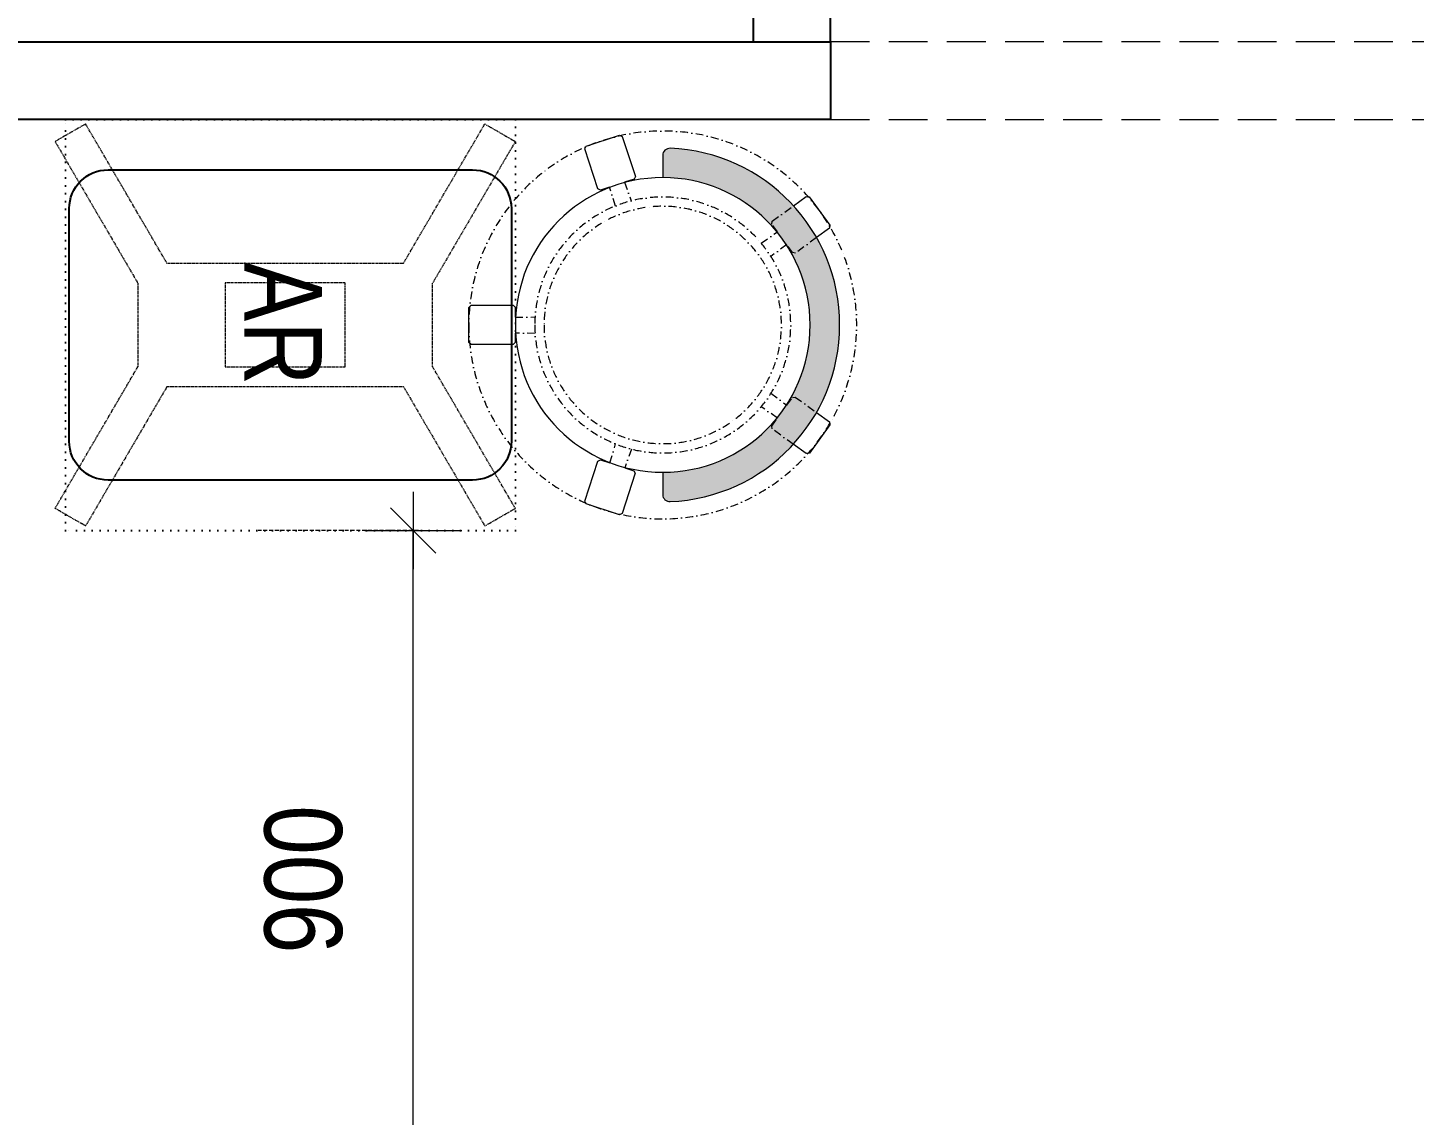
# Model space of a CAD drawing. Header units: millimetres. Extents: x 2137169 to 2150308, y 32445 to 49633.
# Drawn here: x 2143001 to 2144788, y 43596 to 44998 of the extents above; entities that cross this region are included whole.
import ezdxf

# ---------------------------------------------------------------- set-up
doc = ezdxf.new("R2010")
doc.units = ezdxf.units.MM
doc.header["$LTSCALE"] = 40
doc.header["$PDMODE"] = 3
for name, pattern in [('a_p6_plan_L18$0$HIDDEN', [0.375, 0.25, -0.125]), ('DASHDOT2', [0.5, 0.25, -0.125, 0, -0.125]), ('DOT', [0.25, 0, -0.25]), ('HIDDEN2', [0.1875, 0.125, -0.0625]), ('SK-103 Ground - Rome$0$LA-103A$0$HIDDEN2', [0.1875, 0.125, -0.0625])]:
    doc.linetypes.add(name, pattern=pattern)
for name, color, linetype, lineweight in [('HATCH', 9, 'Continuous', 9), ('LENS-CURTAIN', 5, 'a_p6_plan_L18$0$HIDDEN', 9), ('LENS-DIM', 252, 'Continuous', 5), ('LENS-PARTITION', 21, 'Continuous', 25), ('LENS-TEXT', 31, 'Continuous', 5), ('LK-EQPMT', 3, 'Continuous', 18), ('LK-FF&E FLOOR', 1, 'Continuous', 9), ('LN-ELEVATION-1', 81, 'Continuous', 13), ('LN-ELEVATION-2', 103, 'Continuous', 20), ('LN-ELEVATION-4', 145, 'Continuous', 13)]:
    doc.layers.add(name, color=color, linetype=linetype, lineweight=lineweight)
doc.styles.add('LK TXT', font='Gill Sans MT Condensed Regular.ttf')
doc.styles.get("Standard").update_dxf_attribs({"font": 'Gill Sans MT Condensed Regular.ttf', "height": 100})
doc.dimstyles.new('LK-MM 200', dxfattribs={"dimscale": 2000, "dimtxt": 0.05, "dimasz": 0.00025, "dimexe": 0.1, "dimexo": 0.0625, "dimgap": 0.045, "dimtad": 1, "dimdec": 0, "dimzin": 0, "dimdsep": 46, "dimtxsty": 'Standard', "dimblk": 'DMLL', "dimblk1": 'DMLL', "dimblk2": 'DMLL', "dimcen": 0.09, "dimclrd": 251, "dimclre": 250, "dimclrt": 256, "dimadec": 0, "dimazin": 0, "dimtfac": 1, "dimtdec": 0, "dimtofl": 0, "dimtmove": 2, "dimatfit": 3, "dimldrblk": 'OPEN90', "dimfxl": 1, "dimtolj": 1, "dimtzin": 0, "dimlwd": 5, "dimlwe": 0, "dimarcsym": 0})

# ---------------------------------------------------------------- blocks, each defined once
blk = doc.blocks.new('AR')
at = {"layer": 'LN-ELEVATION-2', "linetype": 'DOT', "lineweight": 25, "transparency": 33554493}
blk.add_lwpolyline([(0, 13.41378593863919), (530, 13.41378593863919), (530, 593.4137859386392), (0, 593.4137859386392)], close=True, dxfattribs=at)
at = {"layer": 'LN-ELEVATION-2', "lineweight": 25}
blk.add_lwpolyline([(465, 68.22063546301797), (465, 538.2206354630179, 0.4142135623730951), (415, 588.2206354630179), (115, 588.2206354630179, 0.4142135623730951), (65, 538.2206354630179), (65, 68.22063546301797, 0.4142135623730951), (115, 18.22063546301797), (415, 18.22063546301797, 0.4142135623730951)], format="xyb", close=True, dxfattribs=at)
at = {"layer": 'LN-ELEVATION-4', "linetype": 'HIDDEN2', "ltscale": 0.25, "transparency": 33554664}
for points in [[(185.8456009030342, 448.8780772723258), (5.888936847448348, 554.0078910568263), (28.48512306064368, 593.350836840691), (211.0874861851335, 486.6754184374586)], [(344.154399111867, 448.8780772762837), (524.1110631600021, 554.0078910947777), (501.5148769393563, 593.3508368753828), (318.9125138223171, 486.6754184374586)], [(211.0874861851335, 486.6754184376913), (318.9125138223171, 486.6754184376913)], [(185.8456009030342, 144.472759603057), (185.8456009030342, 448.8780772723258)], [(344.154399111867, 448.8780772762837), (344.154399111867, 144.4727595990989)], [(185.8456009030342, 144.472759603057), (5.888936847448348, 39.34294581855647), (28.48512306064368, 3.46917659e-08), (211.0874861851335, 106.6754184379242)], [(344.154399111867, 144.4727595990989), (524.1110631600021, 39.34294578060508), (501.5148769393563, 0), (318.9125138223171, 106.6754184379242)], [(318.9125138223171, 106.6754184376914), (211.0874861851335, 106.6754184376914)]]:
    blk.add_lwpolyline(points, dxfattribs=at)
blk.add_lwpolyline([(210.8456009030342, 373.9866790841333), (319.154399111867, 373.9866790841333), (319.154399111867, 219.3641577917151), (210.8456009030342, 219.3641577917151)], close=True, dxfattribs=at)
blk = doc.blocks.new('DOCTOR STOOL')
at = {"layer": 'HATCH'}
h = blk.add_hatch(dxfattribs=at)
h.set_pattern_fill('ANSI36', color=250)
h.set_pattern_definition([(45, (-689.3997257252789, -1.6298145e-09), (1.683798022700465, 6.173926083235043), [7.9375, -1.587499999999999, 0, -1.587499999999999])])
edge = h.paths.add_edge_path()
edge.add_line((227.9999999995508, 37.80991745903158), (227.9999999995508, 9.119999995687976))
edge.add_arc((218.8799999996107, 9.119999995749478), 9.119999999940092, 267.6119845363388, 359.9999999996136, ccw=False)
edge.add_arc((227.9999999996448, 227.809917461127), 228.000000002257, 92.3880154632688, 267.61198453673126, ccw=False)
edge.add_arc((218.8799999994991, 446.4998349263882), 9.120000000051716, -3.4498270906624384e-10, 92.3880154629299, ccw=False)
edge.add_line((227.9999999995508, 446.4998349263331), (227.9999999995508, 417.8099174629896))
edge.add_arc((227.9999999995508, 227.8099174610106), 190.000000001979, 90, 270)
at = {"layer": 'LN-ELEVATION-1', "color": 1, "ltscale": 100}
for p, q in [((280.216825267778, 470.8199351556545), (263.2765658827273, 419.2080985742269)), ((283.7804025793014, 472.6222848009841), (280.216825267778, 470.8199351556545)), ((326.7280946081726, 458.5258082725714), (283.7804025793014, 472.6222848009841)), ((311.5704969359354, 403.3893210494851), (328.5107563209863, 455.0011576309128)), ((328.5107563209863, 455.0011576309128), (326.7280946081726, 458.5258082725714)), ((263.2765658827273, 419.2080985742269), (264.9623320118756, 415.8750283533983)), ((264.9623320118756, 415.8750283533983), (277.1938885417335, 411.860334166498)), ((42.98782241378307, 393.6072814048264), (39.08480768888887, 393.0010463140122)), ((42.98782241378307, 393.6072814048264), (39.08480768888882, 393.0010463140122)), ((59.57058497173765, 381.4833769612495), (42.98782241378307, 393.6072814048264)), ((296.5654050509577, 405.5021315508961), (308.1985000452432, 401.6838669878201)), ((308.1985000452432, 401.6838669878201), (311.5704969359354, 403.3893210494851)), ((39.08480768888887, 393.0010463140122), (12.40669512363752, 356.5114147582037)), ((39.08480768888882, 393.0010463140122), (12.40669512363746, 356.5114147582038)), ((12.40669512363752, 356.5114147582037), (13.0196255484409, 352.5652946645453)), ((12.40669512363746, 356.5114147582038), (13.0196255484409, 352.5652946645454)), ((13.0196255484409, 352.5652946645454), (29.7154459787677, 340.3587319282719)), ((420.8553691428768, 253.2346719447014), (418.2142363802958, 250.5935391821201)), ((418.2142363802958, 250.5935391821201), (418.2142363802958, 237.7199715119894)), ((475.1762128710516, 253.2346719447014), (420.8553691428768, 253.2346719447014)), ((478, 250.4108848157539), (475.1762128710516, 253.2346719447014)), ((478, 205.2089501102255), (478, 250.4108848157539)), ((418.2142363802958, 217.3316809419539), (418.2142363802958, 205.0879869152431)), ((418.2142363802958, 205.0879869152431), (420.8862147285707, 202.4160085669703)), ((420.8862147285707, 202.4160085669703), (475.2070584567457, 202.4160085669703)), ((475.2070584567457, 202.4160085669703), (478, 205.2089501102255)), ((29.80030336598447, 115.1117353337796), (13.14542959810012, 103.0870834562575)), ((13.14542959810012, 103.0870834562575), (12.51589555233795, 99.18775892330295)), ((12.51589555233795, 99.18775892330295), (38.97560726018833, 62.53944985644)), ((42.91799640697923, 61.90296316019987), (59.68641968664888, 74.00959664677595)), ((38.97560726018833, 62.53944985644), (42.91799640697923, 61.90296316019987)), ((308.4479453730848, 53.94595568517189), (296.2044548037813, 49.96780495439072)), ((311.7759667420094, 52.25024394459229), (308.4479453730848, 53.94595568517189)), ((265.1695928365815, 39.88396831355146), (263.4540770094588, 36.51707923991359)), ((263.4540770094588, 36.51707923991359), (280.2401389396941, -15.14511378569341)), ((276.814037965594, 43.66747740659263), (265.1695928365815, 39.88396831355146)), ((328.5620286722446, 0.5880509189853456), (311.7759667420094, 52.25024394459229)), ((326.7490456010059, -2.970128374224428), (328.5620286722446, 0.5880509189853456)), ((280.2401389396941, -15.14511378569341), (283.7594505281909, -16.93829277038793)), ((283.7594505281909, -16.93829277038793), (326.7490456010059, -2.970128374224428))]:
    blk.add_line(p, q, dxfattribs=at)
at = {"layer": 'LN-ELEVATION-1', "linetype": 'DASHDOT2'}
for p, q in [((277.1938885417335, 411.860334166498), (268.7900486169635, 387.6885337123986)), ((289.0238237874953, 381.1105793348574), (296.5654050509577, 405.5021315508961)), ((86.83876787340999, 361.5472027143797), (59.57058497173759, 381.4833769612495)), ((80.19253728373064, 347.929406650394), (87.41874672779522, 357.8132288103797)), ((87.41874672779522, 357.8132288103797), (86.83876787340999, 361.5472027143797)), ((29.71544597876769, 340.3587319282719), (56.87057100806764, 320.505215974099)), ((101.0598051864781, 333.2195324926688), (80.19253728373064, 347.929406650394)), ((60.56143954330456, 321.078499494494), (68.15939944607226, 331.4707923056775)), ((68.15939944607226, 331.4707923056775), (88.55121842376921, 316.0087684583668)), ((56.87057100806764, 320.505215974099), (60.56143954330456, 321.078499494494)), ((418.2142363802958, 237.7199715119894), (392.674698740354, 238.1657657997326)), ((392.6382343793381, 216.8896711079804), (418.2142363802958, 217.3316809419539)), ((57.18706371601854, 134.8847017249933), (29.80030336598445, 115.1117353337796)), ((60.91750725147699, 134.282433000881), (57.18706371601854, 134.8847017249933)), ((68.08455919950495, 124.3556304041746), (60.91750725147699, 134.282433000881)), ((88.52282127921524, 139.6559804205055), (68.08455919950495, 124.3556304041746)), ((80.019187533744, 107.8254447158111), (101.0258646791657, 122.4411888974116)), ((87.55494659853252, 97.38796035055849), (80.019187533744, 107.8254447158111)), ((59.68641968664886, 74.00959664677595), (86.95963052489695, 93.7005814289354)), ((86.95963052489695, 93.7005814289354), (87.55494659853252, 97.38796035055849)), ((296.2044548037813, 49.96780495439072), (288.7362802880323, 74.39510638930753)), ((268.4902438431725, 67.85511086587476), (276.814037965594, 43.66747740659263))]:
    blk.add_line(p, q, dxfattribs=at)
at = {"layer": 'LN-ELEVATION-1', "color": 1, "ltscale": 100}
blk.add_lwpolyline([(228, 37.80991746066138), (228, 9.11999999731779, -0.4264743413925903), (218.5, 0.0079201031476259, -0.959166304662544), (218.5, 455.611914822366, -0.4264743413925903), (228, 446.4998349279631), (228, 417.8099174646193)], format="xyb", dxfattribs=at)
at = {"layer": 'LN-ELEVATION-1', "linetype": 'DASHDOT2'}
for radius in [250, 165, 153]:
    blk.add_circle((228, 227.8099174629897), radius, dxfattribs=at)
at = {"layer": 'LN-ELEVATION-1', "color": 1, "ltscale": 100}
blk.add_circle((228, 227.8099174629897), 190, dxfattribs=at)
blk = doc.blocks.new('DMLL')
at = {"layer": 'LENS-DIM', "color": 1}
for p, q in [((-9.095e-13, 125), (-9.095e-13, -125)), ((58.42116226163034, 58.42116226163262), (-58.42116226163398, -58.4211622616324)), ((99.99999999999909, 0), (-99.99999999999909, 0))]:
    blk.add_line(p, q, dxfattribs=at)
blk = doc.blocks.new('*D45')
at = {"color": 250, "linetype": 'SK-103 Ground - Rome$0$LA-103A$0$HIDDEN2', "lineweight": 0, "transparency": 16777216}
for p, q in [((2143504.252135427, 44349.93888976788), (2143297.621661997, 44349.93888976788)), ((2143585.591679964, 43450.17919829137), (2143297.621661997, 43450.17919829137))]:
    blk.add_line(p, q, dxfattribs=at)
at = {"color": 251, "lineweight": 5, "transparency": 16777216}
blk.add_line((2143497.621661997, 43450.67919829138), (2143497.621661997, 44349.43888976787), dxfattribs=at)
at = {"layer": 'Defpoints', "color": 0, "transparency": 16777216}
for p in [(2143497.621661997, 44349.93888976788), (2143629.252135427, 44349.93888976788), (2143710.591679965, 43450.17919829137)]:
    blk.add_point(p, dxfattribs=at)
at = {"color": 251, "lineweight": 5, "transparency": 16777216, "xscale": 0.5, "yscale": 0.5, "zscale": 0.5}
for p, rotation in [((2143497.621661997, 44349.93888976788), 90), ((2143497.621661997, 43450.17919829137), 270)]:
    blk.add_blockref('DMLL', p, dxfattribs=dict(at, rotation=rotation))
at = {"transparency": 16777216, "insert": (2143356.49520851, 43900.05904402998), "char_height": 100, "attachment_point": 5, "rotation": 90}
blk.add_mtext('\\A1;900', dxfattribs=at)
blk = doc.blocks.new('_Open90')
at = {"color": 0, "linetype": 'ByBlock', "lineweight": -2}
for p, q in [((0, 0), (-1, 0)), ((-0.5, 0.5), (0, 0)), ((0, 0), (-0.5, -0.5))]:
    blk.add_line(p, q, dxfattribs=at)

msp = doc.modelspace()

# ---------------------------------------------------------------- linework, layer by layer
at = {"layer": 'LENS-CURTAIN', "ltscale": 5}
msp.add_lwpolyline([(2144035.591679964, 44879.93888976788), (2144835.591679964, 44879.93888976788), (2144835.591679964, 44979.93888976789), (2144035.591679964, 44979.93888976789)], close=True, dxfattribs=at)
at = {"layer": 'LENS-PARTITION'}
for points in [[(2143935.591679964, 44979.93888976789), (2144035.591679964, 44979.93888976789), (2144035.591679964, 46579.93888976789), (2143935.591679964, 46579.93888976789)], [(2144035.591679964, 44879.93888976788), (2142735.591679965, 44879.93888976788), (2142735.591679965, 44979.93888976789), (2144035.591679964, 44979.93888976789)]]:
    msp.add_lwpolyline(points, close=True, dxfattribs=at)

# ---------------------------------------------------------------- block references
at = {"layer": 'LK-EQPMT', "xscale": -1, "rotation": 270}
msp.add_blockref('AR', (2143035.838349488, 44349.93888976788), dxfattribs=at)
at = {"layer": 'LK-FF&E FLOOR', "xscale": -1}
msp.add_blockref('DOCTOR STOOL', (2144047.252135427, 44387.12897230488), dxfattribs=at)

# ---------------------------------------------------------------- texts
at = {"layer": 'LENS-TEXT', "color": 0, "linetype": 'Continuous', "ltscale": 3, "insert": (2143329.767691369, 44616.59592667586), "char_height": 100, "attachment_point": 5, "rotation": 270.00000000000006, "style": 'LK TXT'}
msp.add_mtext_dynamic_manual_height_columns('AR', width=237.4408088319178, gutter_width=12.5, heights=[0], dxfattribs=at)

# ---------------------------------------------------------------- dimensions: what is measured, and where the dimension line sits
dim = msp.add_linear_dim(base=(2143497.621661997, 44349.93888976788), p1=(2143710.591679965, 43450.17919829137), p2=(2143629.252135427, 44349.93888976788), angle=90, dimstyle='LK-MM 200')
dim.commit()
dim.dimension.update_dxf_attribs({"geometry": '*D45', "text_midpoint": (2143356.49520851, 43900.05904402998)})

doc.saveas('drawing.dxf')
